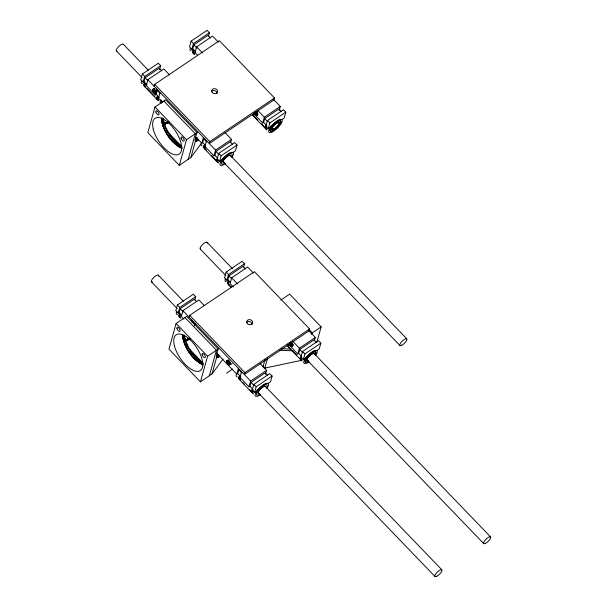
<?xml version="1.0" encoding="UTF-8"?>
<svg xmlns="http://www.w3.org/2000/svg" width="607" height="607" viewBox="0 0 607 607"><rect width="100%" height="100%" fill="white"/><g stroke="black" fill="none" stroke-linecap="round" stroke-linejoin="round"><path stroke-width="0.91" d="M181.743 148.199C170.567 142.577 162.327 130.406 161.492 117.902M182.601 334.381C183.443 346.893 191.683 359.063 202.859 364.686M198.686 139.428C194.02 145.164 195.72 134.572 197.123 132.561L165.62 99.829L154.982 106.999L147.827 132.637L179.331 165.37L190.894 157.433L202.01 142.516M219.802 355.914C215.136 361.651 216.828 351.058 218.232 349.048L186.728 316.315L176.098 323.485L168.936 349.116L200.439 381.856L212.01 373.92L223.126 359.003M226.692 361.56C227.473 359.329 230.22 362.857 229.916 364.291C228.634 366.416 224.802 360.953 228.073 360.626M159.512 69.805L160.665 65.685L158.306 63.234L142.349 73.993L140.741 79.76L143.1 82.218L143.988 81.619L145.058 77.772L159.239 68.204L161.766 70.829M143.1 82.218L144.709 76.452L160.665 65.685M169.634 75.01L163.814 68.963L147.858 79.722L146.249 85.488L155.309 94.904L156.196 94.305L157.266 90.458L159.785 93.076M154.163 86.27L154.702 84.35L219.4 40.707L274.531 97.993L273.992 99.912L209.294 143.555L209.825 141.636L274.531 97.993M155.309 94.904L156.917 89.13M160.066 92.408L158.457 98.175L162.395 102.264M208.497 36.101L209.415 32.808L207.048 30.35L191.099 41.109L189.49 46.876L191.85 49.334L192.738 48.735L193.808 44.888L207.989 35.327L210.508 37.945M191.85 49.334L193.458 43.567L209.415 32.808M197.586 55.298L194.999 52.604L196.607 46.838L212.564 36.079L218.383 42.126M179.331 165.37L186.486 139.739L197.123 132.561M188.193 159.391L195.348 133.76L163.844 101.02M190.894 157.433L195.75 140.058M195.864 137.053L201.774 143.191L203.383 137.417M201.774 143.191L202.662 142.592L203.732 138.745L206.881 142.015M206.532 140.695L204.923 146.462L213.983 155.87L214.87 155.278L215.94 151.431L230.121 141.863L232.64 144.481M213.983 155.87L215.591 150.104L231.548 139.344L225.076 132.622M218.74 153.381L217.131 159.148L219.491 161.599L228.065 154.11L231.055 152.501L233.338 152.266L235.448 150.84L237.056 145.073L234.697 142.615L218.74 153.381L221.107 155.832L219.491 161.599M194.801 299.957L195.72 296.656L193.352 294.205L177.403 304.964L175.795 310.731L178.155 313.189L179.042 312.59L180.112 308.743L194.293 299.183L196.812 301.8M178.155 313.189L179.763 307.423L195.72 296.656M204.043 305.313L198.868 299.934L182.912 310.693L181.303 316.459L183.891 319.153M230.622 142.637L231.548 139.344M189.217 317.241L189.748 315.321L254.454 271.678L309.585 328.964L309.046 330.883L244.348 374.527L244.879 372.607L309.585 328.964M191.509 321.756L191.971 320.109M194.43 325.853L195.12 323.379M253.673 113.577L262.732 122.993L264.341 117.227L280.297 106.46L273.18 99.07M262.732 122.993L263.62 122.394L264.69 118.547L278.871 108.979L281.39 111.605M267.49 120.497L265.881 126.264L268.241 128.722L276.807 121.225L279.804 119.617L282.088 119.382L284.197 117.955L285.806 112.189L283.446 109.738L267.49 120.497L269.857 122.955L268.241 128.722M243.544 267.072L244.469 263.779L242.102 261.321L226.153 272.08L224.537 277.847L226.904 280.305L227.792 279.706L228.862 275.866L243.043 266.298L245.562 268.916M226.904 280.305L228.513 274.539L244.469 263.779M200.439 381.856L207.594 356.226L218.232 349.048M253.438 273.104L247.618 267.05L231.662 277.809L230.053 283.583L233.285 286.944M279.144 110.58L280.297 106.46M209.301 375.877L216.464 350.247L184.96 317.507M212.01 373.92L216.858 356.537M216.479 353.016L236.829 374.162L238.437 368.396M236.829 374.162L237.716 373.563L238.786 369.716L241.935 372.994M267.695 375.452L265.176 372.835L250.995 382.402L249.925 386.249L249.037 386.849L239.977 377.433L241.586 371.666M249.037 386.849L250.645 381.075L266.602 370.316L260.13 363.593M253.794 384.352L252.186 390.119L254.545 392.577L263.112 385.081L266.109 383.472L268.393 383.237L270.502 381.811L272.111 376.044L269.751 373.593L253.794 384.352L256.162 386.803L254.545 392.577M301.588 360.315L264.811 368.108L263.119 366.34L265.077 359.64M264.811 368.108L267.611 358.092M265.449 374.436L266.602 370.316M288.727 344.548L297.787 353.964L299.395 348.198L315.352 337.431L308.88 330.709M297.787 353.964L298.667 353.365L299.744 349.518L313.925 339.958L316.444 342.576M302.544 351.468L300.935 357.235L303.295 359.693L311.861 352.197L314.858 350.588L317.142 350.353L319.252 348.934L320.86 343.16L318.5 340.709L302.544 351.468L304.904 353.927L303.295 359.693M311.778 334.624L312.271 332.856L308.993 329.442M314.426 340.732L315.352 337.431M316.945 341.9L321.141 326.877L289.638 294.137L280.768 300.116M197.578 140.505L195.993 138.866L197.1 137.781M217.792 357.637L216.206 355.998L218.217 354.268M194.999 52.604L195.886 52.012L192.738 48.735M153.882 88.979C150.399 89.282 154.831 95.109 155.726 92.446C155.612 91.255 154.884 90.177 153.966 89.457C152.547 88.167 151.629 91.262 153.973 88.994M152.516 90.132L153.988 89.138M152.562 90.36L154.595 88.986M152.63 90.61L154.148 89.586M152.721 90.86L154.853 89.426M152.835 91.126L154.846 89.76M152.964 91.384L154.891 90.086M153.116 91.642L155.43 90.079M153.283 91.892L155.529 90.382M153.465 92.127L155.658 90.648M153.654 92.355L155.832 90.891M153.852 92.56L156.029 91.096M154.057 92.742L155.521 91.756M154.261 92.901L155.756 91.892M154.459 93.038L155.999 91.998M154.656 93.137L156.576 91.839M154.838 93.212L156.181 92.302M155.013 93.25L156.439 92.287M161.485 118.805L162.668 118.008M161.538 119.761L163.313 118.562C164.99 129.807 172.1 140.323 181.797 146.219L180.021 147.41M161.652 120.755L163.427 119.564M161.819 121.787L163.594 120.596M162.046 122.857L163.814 121.658M162.319 123.949L164.095 122.758M162.653 125.072L164.429 123.874M163.04 126.21L164.816 125.012M163.48 127.364L165.248 126.173M163.966 128.532L165.741 127.333M164.497 129.708L166.272 128.509M165.081 130.877L166.849 129.686M165.703 132.053L167.471 130.854M166.364 133.221L168.139 132.023M167.069 134.375L168.837 133.176M167.805 135.513L169.581 134.314M168.571 136.628L170.347 135.429M169.376 137.713L171.144 136.522M170.195 138.775L171.971 137.584M171.045 139.807L172.82 138.608M171.91 140.794L173.685 139.602M172.798 141.742L174.573 140.543M173.693 142.645L175.469 141.446M174.596 143.495L176.371 142.304M175.506 144.299L177.282 143.1M176.425 145.043L178.192 143.851M177.335 145.733L179.111 144.534M178.238 146.355L180.013 145.156M179.141 146.917L180.909 145.718M180.894 147.842L182.077 147.046M195.295 139.61L197.563 138.085M255.797 111.734C261.609 117.5 251.586 115.413 255.979 111.863M254.553 113.145L255.972 112.181M254.659 113.403L256.678 112.045M254.796 113.661L257.36 111.931M254.948 113.919L257.262 112.363M255.115 114.169L257.36 112.659M255.297 114.412L256.761 113.426M255.486 114.632L257.664 113.168M255.684 114.837L257.861 113.372M255.888 115.026L257.353 114.033M256.086 115.186L257.58 114.177M256.291 115.315L257.831 114.275M256.488 115.413L257.763 114.556M221.107 155.832L237.056 145.073M269.857 122.955L285.806 112.189M182.654 336.248L184.429 335.049M182.768 337.242L184.536 336.05C186.615 346.87 193.443 356.999 202.913 362.705L201.137 363.897M182.935 338.274L184.703 337.082M183.155 339.343L184.93 338.145M183.435 340.436L185.211 339.237M183.769 341.559L185.545 340.36M184.156 342.697L185.932 341.498M184.589 343.85L186.364 342.652M185.082 345.019L186.85 343.82M185.613 346.187L187.388 344.996M186.19 347.363L187.965 346.172M186.819 348.539L188.587 347.341M187.48 349.708L189.255 348.509M188.178 350.861L189.953 349.662M188.921 351.992L190.689 350.8M189.688 353.115L191.463 351.916M190.484 354.2L192.26 353.008M191.311 355.262L193.087 354.071M192.161 356.294L193.929 355.095M193.026 357.28L194.801 356.081M193.914 358.229L195.682 357.03M194.809 359.132L196.577 357.933M195.712 359.981L197.487 358.79M196.622 360.786L198.398 359.587M197.541 361.529L199.308 360.33M198.451 362.212L200.219 361.021M199.354 362.842L201.129 361.643M200.249 363.403L202.025 362.204M202.01 364.329L203.193 363.532M226.73 361.188L228.24 360.171M226.715 361.772L228.186 360.778M226.752 362.007L228.793 360.634M226.821 362.258L229.097 360.717M226.912 362.508L229.051 361.066M227.026 362.766L229.044 361.408M227.162 363.032L229.082 361.734M227.314 363.29L228.854 362.25M227.481 363.54L229.719 362.03M227.663 363.775L229.856 362.296M227.853 364.003L230.023 362.531M228.05 364.208L230.228 362.743M228.255 364.39L230.448 362.91M228.452 364.549L230.698 363.039M228.657 364.686L230.197 363.646M228.847 364.784L230.129 363.919M229.036 364.853L230.379 363.95M229.211 364.898L230.637 363.934M230.402 364.731L232.17 363.532M226.578 373.13L232.618 369.056M290.852 342.705C296.648 348.623 286.694 346.24 290.806 342.697M289.509 343.858L291.034 342.834M239.977 377.433L240.865 376.833L237.716 373.563M289.6 344.116L291.739 342.674M289.714 344.374L291.732 343.016M289.85 344.632L291.77 343.334M290.002 344.89L292.316 343.334M290.169 345.14L292.407 343.63M290.351 345.383L292.544 343.903M290.541 345.603L291.99 344.624M290.738 345.808L292.915 344.344M290.943 345.998L293.135 344.51M291.14 346.157L292.635 345.148M291.345 346.286L292.885 345.246M291.535 346.392L292.817 345.527M291.724 346.46L293.067 345.55M311.095 333.653L321.141 326.877M256.162 386.803L272.111 376.044M304.904 353.927L320.86 343.16M168.063 122.136L163.822 124.101M189.096 338.448L185.742 340.087L189.301 338.721M163.784 124.003L167.98 121.977M167.995 122.045L163.791 124.033L168.056 122.053M168.131 122.06L163.844 124.04L168.147 122.144M185.795 340.208L190.021 338.236M168.207 122.424L163.867 124.169L168.185 122.235M168.207 122.409L163.875 124.169L168.139 122.318M190.112 338.44L185.818 340.254L189.285 338.979M163.89 124.139L168.253 122.333M185.856 340.307L189.361 338.82M169.034 122.151L163.86 124.2L169.125 122.348M263.119 366.34L263.544 366.173M169.178 122.166L163.905 124.207L169.148 122.257M189.414 338.994L185.021 340.694L189.384 339.078M185.871 340.428L189.361 339.154M163.943 124.276L169.292 122.371M190.37 339.032L185.044 340.815L190.408 338.858M163.936 124.306L169.27 122.462M185.052 340.785L190.386 338.949M169.254 122.546L163.936 124.329L169.247 122.637M185.044 340.846L190.363 339.123M279.668 350.292L292.817 350.785M281.815 348.767L291.223 349.124M191.099 41.109L193.458 43.567M196.607 46.838L202.435 52.892M257.869 110.504L264.341 117.227M193.808 44.888L196.956 48.165M264.69 118.547L267.209 121.165M263.62 122.394L266.769 125.664M253.863 115.945L257.672 119.898M261.473 123.851L264.644 127.144M253.567 116.233L265.616 128.76M123.267 44.19L148.207 70.109M230.243 155.362L406.789 338.82M154.702 84.35L209.825 141.636M142.349 73.993L144.709 76.452M147.858 79.722L215.591 150.104M145.058 77.772L147.577 80.39M215.94 151.431L219.089 154.702M116.407 50.897L142.008 77.499M223.384 162.069L399.93 345.527M143.988 81.619L147.137 84.889M156.196 94.305L159.345 97.575M202.662 142.592L205.181 145.21M214.87 155.278L217.389 157.896M196.524 138.373L198.11 140.02M147.167 88.599L154.777 96.513M205.113 148.821L206.388 150.141M211.456 155.415L217.169 161.348M197.093 140.885L195.515 139.246L195.097 139.511L196.676 141.15M144.959 86.915L157.008 99.442M204.817 149.117L216.866 161.637M195.272 140.202L196.327 141.294M194.991 140.225L196.046 141.317M154.982 106.999L186.486 139.739M167.069 131.249L181.243 145.984M169.414 135.186L177.145 143.222M207.07 242.284L232.663 268.878M313.387 352.766L490.593 536.914M226.153 272.08L228.513 274.539M231.662 277.809L237.489 283.864M292.923 341.475L299.395 348.198M228.862 275.866L231.381 278.484M299.744 349.518L302.893 352.796M200.211 248.984L225.804 275.586M306.535 359.473L483.733 543.614M227.792 279.706L230.311 282.323M298.667 353.365L301.193 355.983M229.067 284.713L231.601 287.354M292.726 350.869L296.527 354.822M299.699 358.115L300.966 359.435M228.763 285.009L231.297 287.642M288.621 347.204L300.67 359.731M158.321 275.161L183.261 301.08M265.297 386.333L441.843 569.791M189.748 315.321L244.879 372.607M177.403 304.964L179.763 307.423M182.912 310.693L250.645 381.075M180.112 308.743L183.261 312.021M192.32 321.429L194.839 324.047M250.995 382.402L254.143 385.673M151.462 281.868L177.054 308.47M257.785 392.357L434.984 576.498M179.042 312.59L181.561 315.208M249.925 386.249L253.073 389.519M217.64 354.86L219.226 356.506M217.109 355.353L218.687 356.992M242.709 382.433L244.606 384.406M249.682 389.679L252.216 392.319M216.623 355.732L218.209 357.371M251.92 392.608L239.871 380.088A8.991 2.883 -43.9 0 1 240.228 376.886M216.388 356.688L217.435 357.781M176.098 323.485L207.594 356.226M188.185 347.735L202.359 362.47M191.82 353.016L199.551 361.051M289.44 343.615L289.38 343.16M309.183 361.81A8.991 2.883 -43.9 0 1 304.206 360.581A8.991 2.883 -43.9 0 1 314.054 350.952A8.991 2.883 -43.9 0 1 315.61 355.52M260.433 394.694A8.991 2.883 -43.9 0 1 255.464 393.465A8.991 2.883 -43.9 0 1 265.305 383.836A8.991 2.883 -43.9 0 1 266.86 388.404M265.912 128.464A8.574 2.747 -43.9 0 1 265.707 126.749M266.784 129.367A8.574 2.747 -43.9 0 1 266.572 127.645M267.262 129.944A8.991 2.883 -43.9 0 1 266.837 126.461M266.397 129.041A8.991 2.883 -43.9 0 1 265.972 125.558M254.341 116.521A8.991 2.883 -43.9 0 1 253.916 113.039M253.741 115.315A8.574 2.747 -43.9 0 1 252.671 114.366M253.476 115.618A8.991 2.883 -43.9 0 1 252.36 114.624M194.49 54.319A8.991 2.883 -43.9 0 1 194.065 50.836M194.756 54.015A8.574 2.747 -43.9 0 1 193.8 52.027M193.883 53.113A8.574 2.747 -43.9 0 1 193.481 49.789M193.625 53.416A8.991 2.883 -43.9 0 1 193.201 49.933M191.061 50.76A8.991 2.883 -43.9 0 1 190.067 48.674M225.379 163.715A8.991 2.883 -43.9 0 1 220.409 162.494A8.991 2.883 -43.9 0 1 230.258 152.865A8.991 2.883 -43.9 0 1 231.806 157.433M182.092 148.328A21.586 9.773 56 0 1 161.492 118.964M203.208 364.815A21.586 9.773 56 0 1 182.601 335.451M200.629 249.136A4.795 1.54 -43.9 0 1 202.943 244.181A4.795 1.54 -43.9 0 1 207.184 243.24M229.545 285.29A8.991 2.883 -43.9 0 1 229.12 281.807M228.194 283.81A8.574 2.747 -43.9 0 1 228.536 280.76M228.68 284.387A8.991 2.883 -43.9 0 1 228.255 280.904M226.115 281.731A8.991 2.883 -43.9 0 1 225.69 278.249M301.709 359.708A8.574 2.747 -43.9 0 1 301.307 356.385M308.106 361.643A7.193 2.307 -43.9 0 1 305.662 359.473A7.193 2.307 -43.9 0 1 312.939 352.363A7.193 2.307 -43.9 0 1 315.382 354.534M302.316 360.915A8.991 2.883 -43.9 0 1 301.891 357.432M301.444 360.012A8.991 2.883 -43.9 0 1 301.026 356.529M289.395 347.492A8.991 2.883 -43.9 0 1 288.401 345.406M288.795 346.286A8.574 2.747 -43.9 0 1 287.839 344.298M288.53 346.589A8.991 2.883 -43.9 0 1 287.536 344.503M308.007 360.588A5.038 1.616 -43.9 0 1 308.849 356.392A5.038 1.616 -43.9 0 1 314.312 353.881M308.128 360.421A4.795 1.54 -43.9 0 1 307.521 358.229A4.795 1.54 -43.9 0 1 312.135 353.911M312.916 353.585A4.795 1.54 -43.9 0 1 313.948 353.653M308.03 361.56A7.193 2.307 -43.9 0 1 305.587 359.39A7.193 2.307 -43.9 0 1 312.855 352.28A7.193 2.307 -43.9 0 1 315.306 354.45M307.931 360.505A5.038 1.616 -43.9 0 1 309.236 355.846A5.038 1.616 -43.9 0 1 314.168 354.412M264.918 367.463A9.591 7.982 15.6 0 1 264.257 368.699M240.167 379.792A8.574 2.747 -43.9 0 1 239.962 378.078M240.046 379.163A8.574 2.747 -43.9 0 1 239.644 375.847M237.223 376.81A8.991 2.883 -43.9 0 1 236.798 373.328M239.78 379.474A8.991 2.883 -43.9 0 1 239.355 375.991M252.702 392.896A8.991 2.883 -43.9 0 1 252.277 389.413M252.96 392.585A8.574 2.747 -43.9 0 1 252.558 389.269M253.567 393.791A8.991 2.883 -43.9 0 1 253.142 390.309M259.493 394.459A7.193 2.307 -43.9 0 1 256.852 392.479A7.193 2.307 -43.9 0 1 264.06 385.308A7.193 2.307 -43.9 0 1 266.693 387.296M259.379 393.298A4.795 1.54 -43.9 0 1 259.06 390.673A4.795 1.54 -43.9 0 1 264.166 386.469M264.789 386.378A4.795 1.54 -43.9 0 1 265.38 386.909M259.181 393.389A5.038 1.616 -43.9 0 1 260.024 389.193A5.038 1.616 -43.9 0 1 265.487 386.682M180.104 315.875A8.574 2.747 -43.9 0 1 180.651 314.547M180.188 316.968A8.574 2.747 -43.9 0 1 179.786 313.644M177.365 314.616A8.991 2.883 -43.9 0 1 176.94 311.133M179.93 317.271A8.991 2.883 -43.9 0 1 179.505 313.789M180.795 318.174A8.991 2.883 -43.9 0 1 180.37 314.692M152.501 281.929A4.795 1.54 -43.9 0 1 153.738 277.49A4.795 1.54 -43.9 0 1 158.435 276.124M246.654 322.476A2.997 2.496 15.6 0 1 250.069 321.748A2.997 2.496 15.6 0 1 252.087 324.457M204.908 147.106A8.574 2.747 -43.9 0 1 205.454 145.771M204.991 148.191A8.574 2.747 -43.9 0 1 204.589 144.876M202.169 145.839A8.991 2.883 -43.9 0 1 201.744 142.357M204.726 148.503A8.991 2.883 -43.9 0 1 204.301 145.02M205.598 149.398A8.991 2.883 -43.9 0 1 205.174 145.915M217.647 161.925A8.991 2.883 -43.9 0 1 217.223 158.442M217.905 161.614A8.574 2.747 -43.9 0 1 216.957 159.626M218.034 162.244A8.574 2.747 -43.9 0 1 217.708 161.568M218.512 162.82A8.991 2.883 -43.9 0 1 218.088 159.338M224.438 163.488A7.193 2.307 -43.9 0 1 221.798 161.508A7.193 2.307 -43.9 0 1 229.006 154.337A7.193 2.307 -43.9 0 1 231.639 156.325M224.324 162.327A4.795 1.54 -43.9 0 1 224.719 158.791A4.795 1.54 -43.9 0 1 230.152 155.559M224.127 162.418A5.038 1.616 -43.9 0 1 225.432 157.759A5.038 1.616 -43.9 0 1 230.364 156.318M145.05 84.904A8.574 2.747 -43.9 0 1 145.597 83.576M145.134 85.997A8.574 2.747 -43.9 0 1 144.732 82.673M142.311 83.637A8.991 2.883 -43.9 0 1 141.886 80.162M144.876 86.3A8.991 2.883 -43.9 0 1 144.451 82.818M145.741 87.203A8.991 2.883 -43.9 0 1 145.316 83.72M157.79 99.723A8.991 2.883 -43.9 0 1 157.365 96.24M158.055 99.419A8.574 2.747 -43.9 0 1 157.645 96.096M158.177 100.049A8.574 2.747 -43.9 0 1 158.518 96.999M158.655 100.625A8.991 2.883 -43.9 0 1 158.23 97.143M161.219 103.281A8.991 2.883 -43.9 0 1 160.794 99.798M162.426 101.968A7.193 2.307 -43.9 0 1 161.523 100.398M162.35 101.893A7.193 2.307 -43.9 0 1 161.439 100.322M211.6 91.505A2.997 2.496 15.6 0 1 215.015 90.777A2.997 2.496 15.6 0 1 217.04 93.486M116.825 51.049A4.795 1.54 -43.9 0 1 118.684 46.519A4.795 1.54 -43.9 0 1 123.449 44.569M154.034 88.683L152.501 89.715L154.011 88.705M228.293 360.027L226.79 361.044L228.255 360.065M228.224 360.33L226.699 361.362L228.202 360.353M189.187 338.463L185.788 340.087L189.172 338.539M272.452 131.833A8.991 2.883 -43.9 0 0 282.24 120.459A8.991 2.883 -43.9 0 0 271.716 125.801A8.991 2.883 -43.9 0 0 272.452 131.833M273.059 130.672A7.193 2.307 -43.9 0 0 280.882 121.575A7.193 2.307 -43.9 0 0 272.467 125.846A7.193 2.307 -43.9 0 0 273.059 130.672M273.78 129.283A5.038 1.616 -43.9 0 0 279.258 122.91A5.038 1.616 -43.9 0 0 273.37 125.907A5.038 1.616 -43.9 0 0 273.78 129.283M273.863 129.124A4.795 1.54 -43.9 0 0 279.076 123.054A4.795 1.54 -43.9 0 0 273.469 125.907A4.795 1.54 -43.9 0 0 273.863 129.124M272.975 130.588A7.193 2.307 -43.9 0 0 280.806 121.491A7.193 2.307 -43.9 0 0 272.391 125.77A7.193 2.307 -43.9 0 0 272.975 130.588M273.704 129.2A5.038 1.616 -43.9 0 0 279.182 122.826A5.038 1.616 -43.9 0 0 273.287 125.824A5.038 1.616 -43.9 0 0 273.704 129.2M485.554 543.356A4.795 1.54 -43.9 0 0 490.775 537.294A4.795 1.54 -43.9 0 0 485.16 540.147A4.795 1.54 -43.9 0 0 485.554 543.356M174.384 345.679A21.586 9.773 56 0 0 198.937 371.196A21.586 9.773 56 0 0 191.486 341.134A21.586 9.773 56 0 0 174.384 345.679M176.986 328.546A2.398 1.085 56 0 0 179.718 331.384A2.398 1.085 56 0 0 178.89 328.046A2.398 1.085 56 0 0 176.986 328.546M202.192 354.738A2.398 1.085 56 0 0 204.916 357.569A2.398 1.085 56 0 0 204.089 354.23A2.398 1.085 56 0 0 202.192 354.738M436.805 576.24A4.795 1.54 -43.9 0 0 442.025 570.17A4.795 1.54 -43.9 0 0 436.41 573.023A4.795 1.54 -43.9 0 0 436.805 576.24M247.451 323.637A2.997 2.496 15.6 0 0 252.482 323.167A2.997 2.496 15.6 0 0 249.067 319.623A2.997 2.496 15.6 0 0 247.451 323.637M153.268 129.192A21.586 9.773 56 0 0 177.821 154.709A21.586 9.773 56 0 0 170.377 124.655A21.586 9.773 56 0 0 153.268 129.192M155.87 112.06A2.398 1.085 56 0 0 158.602 114.898A2.398 1.085 56 0 0 157.774 111.559A2.398 1.085 56 0 0 155.87 112.06M181.076 138.252A2.398 1.085 56 0 0 183.8 141.09A2.398 1.085 56 0 0 182.973 137.743A2.398 1.085 56 0 0 181.076 138.252M212.397 92.666A2.997 2.496 15.6 0 0 217.427 92.196A2.997 2.496 15.6 0 0 214.021 88.652A2.997 2.496 15.6 0 0 212.397 92.666M401.751 345.269A4.795 1.54 -43.9 0 0 406.971 339.199A4.795 1.54 -43.9 0 0 401.364 342.052A4.795 1.54 -43.9 0 0 401.751 345.269"/></g></svg>
